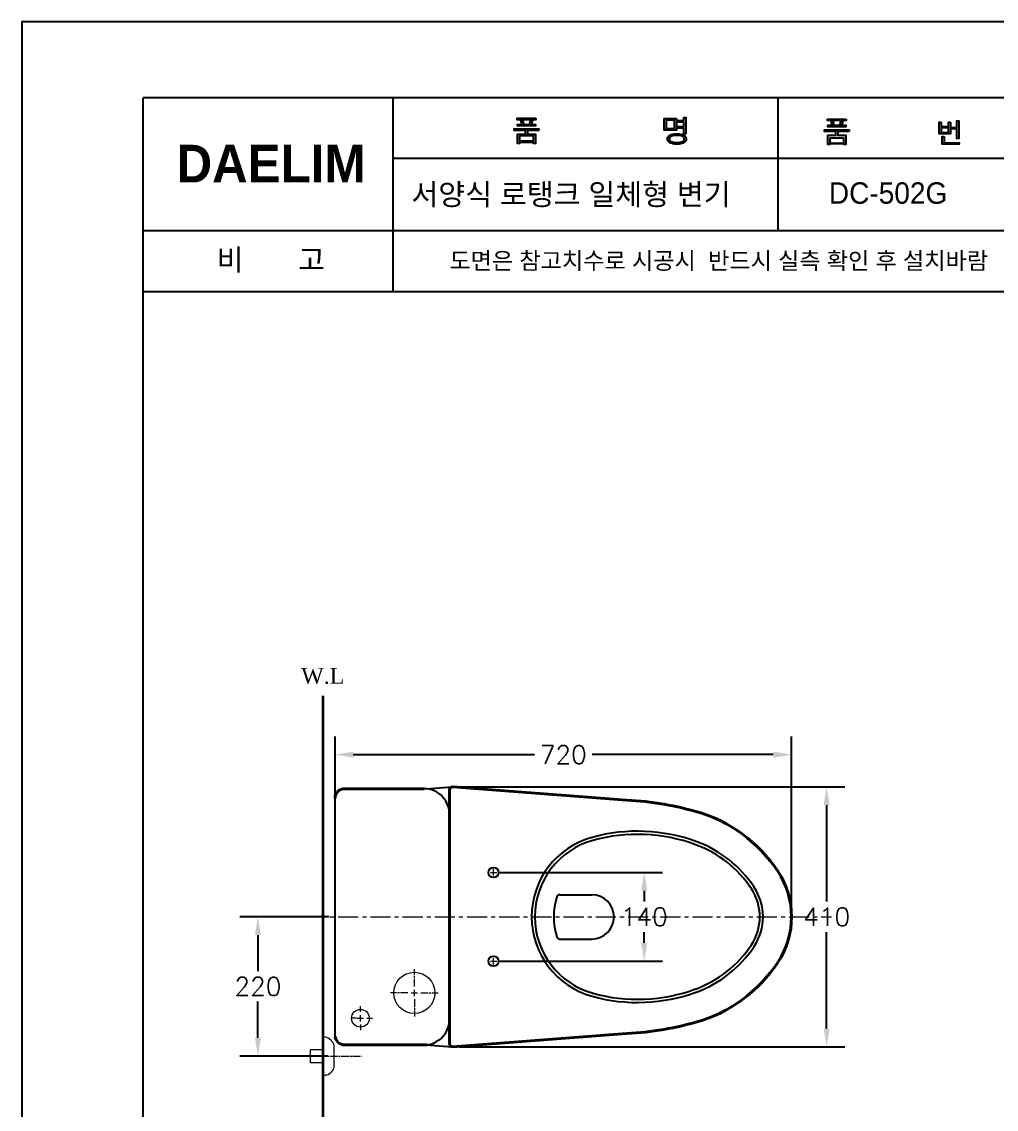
# Model space of a CAD drawing. Extents: x 1272 to 3698, y 823 to 4254.
# Drawn here: x 1272 to 2810, y 2539 to 4254 of the extents above; entities that cross this region are included whole.
import ezdxf
from ezdxf.lldxf.tags import DXFTag

# ---------------------------------------------------------------- set-up
doc = ezdxf.new("R2010")
doc.units = 0
doc.header["$MEASUREMENT"] = 0
doc.linetypes.add('AM_ISO08W050', pattern=[18, 12, -1.5, 3, -1.5])
doc.linetypes.add('CENTER', pattern=[50.8, 31.75, -6.35, 6.35, -6.35])
doc.layers.get('Defpoints').update_dxf_attribs({"linetype": 'CONTINUOUS'})
for name, color, linetype, lineweight in [('AM_3', 6, 'AM_ISO02W050', 20), ('AM_4', 40, 'CONTINUOUS', 13), ('AM_6', 2, 'CONTINUOUS', 30), ('AM_7', 4, 'AM_ISO08W050', 0), ('OUTLINE', 11, 'CONTINUOUS', 40), ('Y', 202, 'CONTINUOUS', 35)]:
    doc.layers.add(name, color=color, linetype=linetype, lineweight=lineweight)
for name, color, linetype in [('Dim', 4, 'CONTINUOUS'), ('LINE', 7, 'CONTINUOUS'), ('LINE @ 1', 7, 'CONTINUOUS'), ('YA', 7, 'CONTINUOUS')]:
    doc.layers.add(name, color=color, linetype=linetype)
doc.styles.add('h', font='', dxfattribs={"height": 30})
doc.styles.get("Standard").update_dxf_attribs({"font": 'txt.shx', "bigfont": 'ghs.shx'})
doc.styles.add('스타일1', font='txt.shx', dxfattribs={"bigfont": 'ghs.shx'})
doc.styles.add('한글', font='', dxfattribs={"height": 25})
doc.styles.get('h').set_extended_font_data('Haansoft Batang')
doc.styles.get('한글').set_extended_font_data('Batang')
tags = doc.linetypes.add('AM_ISO02W050', pattern=[7.5, 6, -1.5]).pattern_tags.tags
tags[6:7] = [DXFTag(74, 4), DXFTag(75, 0), DXFTag(340, '0'), DXFTag(46, 1.0), DXFTag(50, 0.0), DXFTag(44, 0.0), DXFTag(45, 0.0)]
tags[4:5] = [DXFTag(74, 4), DXFTag(75, 0), DXFTag(340, '0'), DXFTag(46, 1.0), DXFTag(50, 0.0), DXFTag(44, 0.0), DXFTag(45, 0.0)]
tags = doc.linetypes.add('Amconstr', pattern=[9999, 9999, 0]).pattern_tags.tags
tags[6:7] = [DXFTag(74, 4), DXFTag(75, 0), DXFTag(340, '0'), DXFTag(46, 1.0), DXFTag(50, 0.0), DXFTag(44, 0.0), DXFTag(45, 0.0)]
tags[4:5] = [DXFTag(74, 4), DXFTag(75, 0), DXFTag(340, '0'), DXFTag(46, 1.0), DXFTag(50, 0.0), DXFTag(44, 0.0), DXFTag(45, 0.0)]
doc.dimstyles.get("Standard").update_dxf_attribs({"dimtxt": 0.18, "dimasz": 0.18, "dimexe": 0.18, "dimexo": 0.0625, "dimgap": 0.09, "dimtad": 0, "dimtih": 1, "dimtoh": 1, "dimdec": 4, "dimzin": 0, "dimdsep": 46, "dimtxsty": 'Standard', "dimcen": 0.09, "dimadec": 0, "dimazin": 0, "dimtfac": 1, "dimtdec": 4, "dimtofl": 0, "dimtmove": 0, "dimatfit": 0, "dimfxl": 0, "dimtolj": 1, "dimtzin": 0, "dimarcsym": 0})
doc.dimstyles.new('Standard$0', dxfattribs={"dimtxt": 0.18, "dimasz": 0.18, "dimexe": 0.18, "dimexo": 0.0625, "dimgap": 0.09, "dimtad": 0, "dimtih": 1, "dimtoh": 1, "dimdec": 4, "dimzin": 0, "dimdsep": 46, "dimtxsty": 'Standard', "dimcen": 0.09, "dimadec": 0, "dimazin": 0, "dimtfac": 1, "dimtdec": 4, "dimtofl": 0, "dimtmove": 0, "dimatfit": 3, "dimfxl": 0, "dimtolj": 1, "dimtzin": 0, "dimarcsym": 0})

# ---------------------------------------------------------------- blocks, each defined once
blk = doc.blocks.new('*D7')
at = {"layer": 'Defpoints', "color": 0}
for p in [(2016.7, 2912.1), (2016.7, 2772.1), (2254.4, 2772.1)]:
    blk.add_point(p, dxfattribs=at)
at = {"layer": 'Dim', "color": 0, "lineweight": -2}
for p, q in [((2026.7, 2912.1), (2283.2, 2912.1)), ((2254.4, 2883.3), (2254.4, 2866.1)), ((2254.4, 2800.9), (2254.4, 2818.1)), ((2026.7, 2772.1), (2283.2, 2772.1))]:
    blk.add_line(p, q, dxfattribs=at)
at = {"layer": 'Dim', "color": 0}
for points in [[(2249.6, 2883.3), (2259.2, 2883.3), (2254.4, 2912.1)], [(2249.6, 2800.9), (2259.2, 2800.9), (2254.4, 2772.1)]]:
    blk.add_solid(points, dxfattribs=at)
at = {"layer": 'Dim', "color": 0, "insert": (2254.4, 2842.1), "char_height": 40, "attachment_point": 5}
blk.add_mtext('\\A1;{\\H0.72x;140}', dxfattribs=at)
blk = doc.blocks.new('*D9')
at = {"layer": 'Defpoints', "color": 0}
for p in [(1767.3, 2842.1), (1645, 2622.5), (1765.3, 2622.5)]:
    blk.add_point(p, dxfattribs=at)
at = {"layer": 'Dim', "color": 0, "lineweight": -2}
for p, q in [((1757.3, 2842.1), (1616.2, 2842.1)), ((1645, 2813.3), (1645, 2756.3)), ((1645, 2651.3), (1645, 2708.3)), ((1755.3, 2622.5), (1616.2, 2622.5))]:
    blk.add_line(p, q, dxfattribs=at)
at = {"layer": 'Dim', "color": 0}
for points in [[(1640.2, 2813.3), (1649.8, 2813.3), (1645, 2842.1)], [(1640.2, 2651.3), (1649.8, 2651.3), (1645, 2622.5)]]:
    blk.add_solid(points, dxfattribs=at)
at = {"layer": 'Dim', "color": 0, "insert": (1645, 2732.3), "char_height": 40, "attachment_point": 5}
blk.add_mtext('\\A1;{\\H0.72x;220}', dxfattribs=at)
blk = doc.blocks.new('*D13')
at = {"layer": 'Defpoints', "color": 0}
for p in [(1952, 3047.1), (1952.3, 2637.1), (2542.1, 2637.1)]:
    blk.add_point(p, dxfattribs=at)
at = {"layer": 'Dim', "color": 0, "linetype": 'ByBlock', "lineweight": -2}
for p, q in [((1962, 3047.1), (2570.9, 3047.1)), ((2542.1, 3018.3), (2542.1, 2866.1)), ((2542.1, 2665.9), (2542.1, 2818.1)), ((1962.3, 2637.1), (2570.9, 2637.1))]:
    blk.add_line(p, q, dxfattribs=at)
at = {"layer": 'Dim', "color": 0}
for points in [[(2537.3, 3018.3), (2546.9, 3018.3), (2542.1, 3047.1)], [(2537.3, 2665.9), (2546.9, 2665.9), (2542.1, 2637.1)]]:
    blk.add_solid(points, dxfattribs=at)
at = {"layer": 'Dim', "color": 0, "insert": (2542.1, 2842.1), "char_height": 28.8, "attachment_point": 5}
blk.add_mtext('\\A1;410', dxfattribs=at)
blk = doc.blocks.new('*D14')
at = {"layer": 'Defpoints', "color": 0}
for p in [(2486.7, 3097.9), (1766.6, 2842.1), (2486.7, 2842.1)]:
    blk.add_point(p, dxfattribs=at)
at = {"layer": 'Dim', "color": 0, "linetype": 'ByBlock', "lineweight": -2}
for p, q in [((1766.6, 2852.1), (1766.6, 3126.7)), ((2486.7, 2852.1), (2486.7, 3126.7)), ((1795.4, 3097.9), (2081, 3097.9)), ((2457.9, 3097.9), (2172.2, 3097.9))]:
    blk.add_line(p, q, dxfattribs=at)
at = {"layer": 'Dim', "color": 0}
for points in [[(1795.4, 3102.7), (1795.4, 3093.1), (1766.6, 3097.9)], [(2457.9, 3102.7), (2457.9, 3093.1), (2486.7, 3097.9)]]:
    blk.add_solid(points, dxfattribs=at)
at = {"layer": 'Dim', "color": 0, "insert": (2126.6, 3097.9), "char_height": 28.8, "attachment_point": 5}
blk.add_mtext('\\A1;720', dxfattribs=at)

msp = doc.modelspace()

# ---------------------------------------------------------------- hatches: boundary and pattern name
at = {"layer": 'LINE @ 1', "linetype": 'Amconstr'}
h = msp.add_hatch(color=256, dxfattribs=at)
h.dxf.hatch_style = 1
h.paths.add_polyline_path([(2573, 4100.2), (2543.5, 4100.2), (2543.5, 4097.8), (2573, 4097.8)])
h = msp.add_hatch(color=256, dxfattribs=at)
h.dxf.hatch_style = 1
h.paths.add_polyline_path([(2550.6, 4090.4), (2544.1, 4090.4), (2544.1, 4088.1), (2572.4, 4088.1), (2572.4, 4090.4), (2565.7, 4090.4), (2567, 4094.9), (2567.1, 4095.3), (2567.7, 4096), (2567.7, 4096), (2567.8, 4096.1), (2567.8, 4096.1), (2567.8, 4096.2), (2567.8, 4096.2), (2567.8, 4096.2), (2567.8, 4096.2), (2567.8, 4096.2), (2567.8, 4096.3), (2567.7, 4096.3), (2567.7, 4096.3), (2567.7, 4096.3), (2567.4, 4096.4), (2566.7, 4096.5), (2564.3, 4097), (2562.8, 4090.4), (2553.6, 4090.4), (2552.4, 4095.3), (2552.6, 4095.9), (2552.7, 4096.2), (2552.8, 4096.3), (2552.8, 4096.3), (2552.8, 4096.4), (2552.8, 4096.4), (2552.8, 4096.4), (2552.8, 4096.5), (2552.8, 4096.5), (2552.8, 4096.5), (2552.8, 4096.5), (2552.7, 4096.5), (2552.7, 4096.6), (2552.7, 4096.6), (2552.6, 4096.6), (2552.3, 4096.6), (2551.4, 4096.7), (2549.2, 4096.7)])
h.paths.add_polyline_path([(2538.7, 4083.1), (2538.7, 4080.5), (2556.7, 4080.5), (2556.7, 4075), (2544.1, 4075), (2544.1, 4060.3), (2547.2, 4060.3), (2547.2, 4061.6), (2569.3, 4061.6), (2569.3, 4060.3), (2572.4, 4060.3), (2572.4, 4075), (2559.8, 4075), (2559.8, 4080.5), (2577.8, 4080.5), (2577.8, 4083.1)])
h.paths.add_polyline_path([(2569.3, 4072.4), (2569.3, 4064.2), (2547.2, 4064.2), (2547.2, 4072.4)], flags=16)
h = msp.add_hatch(color=256, dxfattribs=at)
h.dxf.hatch_style = 1
h.paths.add_polyline_path([(2737.2, 4093.7), (2737.3, 4094.1), (2737.4, 4094.4), (2737.5, 4094.6), (2737.5, 4094.7), (2737.6, 4094.7), (2737.6, 4094.8), (2737.6, 4094.8), (2737.6, 4094.9), (2737.6, 4094.9), (2737.5, 4094.9), (2737.5, 4094.9), (2737.5, 4094.9), (2737.5, 4095), (2737.5, 4095), (2737.4, 4095), (2737.2, 4095.1), (2737.1, 4095.1), (2736.3, 4095.2), (2734.4, 4095.2), (2734.4, 4088.5), (2722.5, 4088.5), (2722.5, 4093.9), (2722.5, 4094.3), (2722.8, 4094.6), (2722.9, 4094.7), (2722.9, 4094.8), (2722.9, 4094.8), (2722.9, 4094.9), (2722.9, 4094.9), (2722.9, 4094.9), (2722.9, 4095), (2722.9, 4095), (2722.9, 4095), (2722.9, 4095), (2722.9, 4095), (2722.9, 4095), (2722.9, 4095), (2722.8, 4095.1), (2722.8, 4095.1), (2722.6, 4095.1), (2721.9, 4095.2), (2719.7, 4095.2), (2719.7, 4076.8), (2737.2, 4076.8), (2737.2, 4084.8), (2747.6, 4084.8), (2747.6, 4069.7), (2750.4, 4069.7), (2750.4, 4095.9), (2750.4, 4096.3), (2750.6, 4096.7), (2750.7, 4096.9), (2750.8, 4097), (2750.8, 4097.1), (2750.8, 4097.1), (2750.8, 4097.2), (2750.8, 4097.2), (2750.8, 4097.2), (2750.7, 4097.2), (2750.7, 4097.3), (2750.7, 4097.3), (2750.7, 4097.3), (2750.6, 4097.3), (2750.6, 4097.3), (2750.5, 4097.4), (2750.2, 4097.4), (2749.9, 4097.4), (2747.6, 4097.4), (2747.6, 4087.2), (2737.2, 4087.2)])
h.paths.add_polyline_path([(2734.4, 4086.3), (2734.4, 4078.9), (2722.5, 4078.9), (2722.5, 4086.3)], flags=16)
h.paths.add_polyline_path([(2727.5, 4072.1), (2727.4, 4071.9), (2727.3, 4071.6), (2727.3, 4071.3), (2727.3, 4063), (2751.3, 4063), (2751.3, 4060.7), (2724.5, 4060.7), (2724.5, 4072.6), (2726.6, 4072.6), (2727.2, 4072.5), (2727.4, 4072.5), (2727.6, 4072.4), (2727.6, 4072.3), (2727.6, 4072.2)])
at = {"layer": 'YA'}
h = msp.add_hatch(color=256, dxfattribs=at)
h.paths.add_polyline_path([(2316.7, 4097.9), (2316.7, 4102.7), (2319.1, 4102.7), (2319.5, 4102.7), (2319.8, 4102.7), (2319.9, 4102.6), (2320, 4102.6), (2320, 4102.6), (2320.1, 4102.6), (2320.1, 4102.6), (2320.1, 4102.5), (2320.1, 4102.5), (2320.1, 4102.5), (2320.1, 4102.5), (2320.1, 4102.5), (2320.1, 4102.5), (2320.1, 4102.5), (2320.1, 4102.4), (2320.1, 4102.4), (2320.1, 4102.4), (2320.1, 4102.2), (2320, 4102), (2319.8, 4101.7), (2319.8, 4101.3), (2319.8, 4077), (2316.7, 4077), (2316.7, 4086), (2306.8, 4086), (2306.8, 4088.6), (2316.7, 4088.6), (2316.7, 4095.3), (2306.8, 4095.3), (2306.8, 4097.9)])
h.paths.add_polyline_path([(2296.9, 4073), (2296.3, 4072.7), (2295.7, 4072.2), (2295.2, 4071.8), (2294.8, 4071.3), (2294.5, 4070.7), (2294.2, 4070.1), (2294.1, 4069.5), (2294.1, 4068.8), (2294.1, 4068.1), (2294.2, 4067.5), (2294.5, 4066.9), (2294.8, 4066.4), (2295.2, 4065.9), (2295.7, 4065.5), (2296.3, 4065.1), (2296.9, 4064.7), (2298.6, 4064.1), (2300.6, 4063.6), (2305.8, 4063.3), (2310.9, 4063.6), (2312.9, 4064.1), (2314.6, 4064.7), (2315.3, 4065.1), (2315.9, 4065.5), (2316.4, 4065.9), (2316.8, 4066.4), (2317.1, 4066.9), (2317.3, 4067.5), (2317.5, 4068.1), (2317.5, 4068.8), (2317.5, 4069.5), (2317.3, 4070.1), (2317.1, 4070.7), (2316.8, 4071.3), (2316.4, 4071.8), (2315.9, 4072.2), (2315.3, 4072.7), (2314.6, 4073), (2312.9, 4073.7), (2310.9, 4074.1), (2305.8, 4074.5), (2300.6, 4074.1), (2298.6, 4073.7)], flags=16)
h.paths.add_polyline_path([(2316.9, 4074.7), (2317.8, 4074.1), (2318.5, 4073.5), (2319.1, 4072.9), (2319.7, 4072.1), (2320.1, 4071.4), (2320.3, 4070.6), (2320.5, 4069.7), (2320.6, 4068.8), (2320.5, 4067.9), (2320.3, 4067.1), (2320.1, 4066.3), (2319.7, 4065.5), (2319.1, 4064.8), (2318.5, 4064.2), (2317.8, 4063.6), (2316.9, 4063), (2315.9, 4062.5), (2314.8, 4062), (2312.2, 4061.3), (2309.2, 4060.9), (2305.8, 4060.7), (2302.3, 4060.9), (2299.3, 4061.3), (2296.8, 4062), (2295.6, 4062.5), (2294.6, 4063), (2293.8, 4063.6), (2293, 4064.2), (2292.4, 4064.8), (2291.9, 4065.5), (2291.5, 4066.3), (2291.2, 4067.1), (2291.1, 4067.9), (2291, 4068.8), (2291.1, 4069.7), (2291.2, 4070.6), (2291.5, 4071.4), (2291.9, 4072.1), (2292.4, 4072.9), (2293, 4073.5), (2293.8, 4074.1), (2294.6, 4074.7), (2295.6, 4075.3), (2296.8, 4075.7), (2299.3, 4076.4), (2302.3, 4076.9), (2305.8, 4077), (2309.2, 4076.9), (2312.2, 4076.4), (2314.8, 4075.7), (2315.9, 4075.3)])
h.paths.add_polyline_path([(2289.1, 4098.3), (2289.1, 4085.2), (2302.2, 4085.2), (2302.2, 4098.3)], flags=16)
h.paths.add_polyline_path([(2305.3, 4100.9), (2305.3, 4082.6), (2286, 4082.6), (2286, 4100.9)])
h.paths.add_polyline_path([(2057.8, 4073.9), (2057.8, 4065.7), (2079.8, 4065.7), (2079.8, 4073.9)], flags=16)
h.paths.add_polyline_path([(2063.3, 4098), (2063.3, 4098), (2063.3, 4098), (2063.3, 4098), (2063.3, 4097.9), (2063.3, 4097.9), (2063.3, 4097.9), (2063.3, 4097.9), (2063.3, 4097.8), (2063.3, 4097.8), (2063.3, 4097.7), (2063.2, 4097.5), (2063.1, 4097.1), (2063, 4097), (2063, 4096.9), (2063, 4096.8), (2063, 4096.6), (2064.2, 4091.9), (2073.4, 4091.9), (2074.8, 4098.5), (2077.3, 4098), (2078, 4097.9), (2078.2, 4097.8), (2078.3, 4097.8), (2078.3, 4097.8), (2078.3, 4097.7), (2078.3, 4097.7), (2078.3, 4097.7), (2078.3, 4097.7), (2078.3, 4097.7), (2078.3, 4097.6), (2078.3, 4097.6), (2078.3, 4097.6), (2078.3, 4097.5), (2078.2, 4097.4), (2078.1, 4097.3), (2077.7, 4096.9), (2077.7, 4096.8), (2077.6, 4096.6), (2077.5, 4096.5), (2077.5, 4096.4), (2076.3, 4091.9), (2082.9, 4091.9), (2082.9, 4089.5), (2054.6, 4089.5), (2054.6, 4091.9), (2061.2, 4091.9), (2059.8, 4098.2), (2061.9, 4098.2), (2062.8, 4098.1), (2063.1, 4098.1), (2063.2, 4098.1), (2063.3, 4098)])
h.paths.add_polyline_path([(2083.6, 4101.7), (2083.6, 4099.3), (2054, 4099.3), (2054, 4101.7)])
h.paths.add_polyline_path([(2088.3, 4082), (2070.4, 4082), (2070.4, 4076.5), (2083, 4076.5), (2083, 4061.8), (2079.8, 4061.8), (2079.8, 4063.1), (2057.8, 4063.1), (2057.8, 4061.8), (2054.6, 4061.8), (2054.6, 4076.5), (2067.2, 4076.5), (2067.2, 4082), (2049.3, 4082), (2049.3, 4084.6), (2088.3, 4084.6)])

# ---------------------------------------------------------------- linework, layer by layer
at = {"layer": 'AM_3', "color": 0}
msp.add_circle((1891.7, 2722.1), 32.5, dxfattribs=at)
at = {"layer": 'AM_3', "color": 0, "ltscale": 4}
msp.add_circle((1806.7, 2682.1), 14, dxfattribs=at)
at = {"layer": 'AM_4', "color": 0}
for p, q in [((1751.3, 2652.1), (1747.3, 2652.1)), ((1747.3, 2632.3), (1727.2, 2632.3)), ((1727.2, 2632.3), (1727.2, 2611.8)), ((1765.3, 2604.5), (1765.3, 2639.7)), ((1747.3, 2611.8), (1727.2, 2611.8)), ((1751.3, 2592.1), (1747.3, 2592.1))]:
    msp.add_line(p, q, dxfattribs=at)
for centre, start, end in [((1748.4, 2634.7), 16.4669, 80.531), ((1748.4, 2609.4), 279.469, 343.5331)]:
    msp.add_arc(centre, 17.6, start, end, dxfattribs=at)
at = {"layer": 'AM_7', "color": 0}
for p, q in [((2016.7, 2907.1), (2016.7, 2917.1)), ((2011.7, 2912.1), (2021.7, 2912.1)), ((2011.7, 2772.1), (2021.7, 2772.1)), ((2016.7, 2767.1), (2016.7, 2777.1)), ((1891.7, 2732.1), (1891.7, 2759.6)), ((1881.7, 2722.1), (1854.2, 2722.1)), ((1886.7, 2722.1), (1896.7, 2722.1)), ((1891.7, 2717.1), (1891.7, 2727.1)), ((1891.7, 2712.1), (1891.7, 2684.6)), ((1901.7, 2722.1), (1929.2, 2722.1)), ((1806.7, 2692.1), (1806.7, 2701.1)), ((1800.3, 2682.1), (1791.3, 2682.1)), ((1801.7, 2682.1), (1811.7, 2682.1)), ((1806.7, 2677.1), (1806.7, 2687.1)), ((1816.7, 2682.1), (1825.7, 2682.1)), ((1806.7, 2672.1), (1806.7, 2663.1)), ((1722.4, 2622.5), (1808.1, 2622.5))]:
    msp.add_line(p, q, dxfattribs=at)
at = {"layer": 'AM_7', "color": 0, "linetype": 'CENTER'}
msp.add_line((1619.2, 2842.1), (2549.7, 2842.1), dxfattribs=at)
at = {"layer": 'Dim', "color": 0}
for p, q in [((1910.3, 3043.9), (1951.6, 3047.1)), ((1766.6, 2842.1), (1766.7, 3029.2)), ((1766.8, 2653.2), (1766.6, 2842.1)), ((1910.3, 2640.2), (1951.6, 2637.1))]:
    msp.add_line(p, q, dxfattribs=at)
for centre, start, end in [((1907.1, 3004.1), 356.3602, 90), ((1907.1, 2680.1), 270.0001, 3.6398)]:
    msp.add_arc(centre, 40, start, end, dxfattribs=at)
at = {"layer": 'LINE', "color": 0}
for p, q in [((2121.3, 2877), (2171.7, 2877)), ((2121.3, 2807), (2171.7, 2807))]:
    msp.add_line(p, q, dxfattribs=at)
for centre in [(2016.7, 2912.1), (2016.7, 2772.1)]:
    msp.add_circle(centre, 8, dxfattribs=at)
for centre, radius, start, end in [((2206.7, 2842.1), 130, 105.43, 254.6407), ((2243.9, 2707.1), 270, 69.7956, 105.43), ((2243.9, 2707.1), 265, 69.7956, 105.43), ((2206.7, 2842.1), 125, 105.43, 254.6407), ((2273.3, 2786.9), 180, 33.4935, 69.7956), ((2273.3, 2786.9), 185, 33.4935, 69.7956), ((2356.7, 2842.1), 80, 326.5065, 33.4935), ((2356.7, 2842.1), 85, 326.5065, 33.4935), ((2216.7, 2842), 105, 162.5424, 197.4576), ((2121.3, 2872), 5, 90, 162.5424), ((2171.7, 2842), 35, 270, 90), ((2121.3, 2812), 5, 197.4576, 270), ((2273.3, 2897.2), 180, 290.0712, 326.5065), ((2273.3, 2897.2), 185, 290.0712, 326.5065), ((2243.9, 2977), 265, 254.57, 290.2044), ((2243.9, 2977), 270, 254.57, 290.2044)]:
    msp.add_arc(centre, radius, start, end, dxfattribs=at)
at = {"layer": 'OUTLINE', "color": 0}
for p, q in [((1781.7, 3044.1), (1907.1, 3044.1)), ((1947.1, 2642.1), (1947, 3042.1)), ((1952.2, 3047.1), (2219.7, 3026.6)), ((1951.9, 2637.1), (2219.3, 2657.5)), ((1781.7, 2640.1), (1912.1, 2640.1))]:
    msp.add_line(p, q, dxfattribs=at)
for centre, radius, start, end in [((1781.7, 3029.1), 15, 90, 179.3837), ((1952, 3042.1), 5, 87.8183, 180), ((2200.3, 2526.9), 500, 74.3094, 87.8183), ((2273.3, 2786.9), 230, 33.4935, 74.3094), ((2356.7, 2842.1), 130, 326.5065, 33.4935), ((2273.3, 2897.2), 230, 285.6906, 326.5065), ((2200.3, 3157.2), 500, 272.1817, 285.6906), ((1781.7, 2655.1), 15, 187.1245, 270), ((1952.1, 2642.1), 5, 180, 272.1816)]:
    msp.add_arc(centre, radius, start, end, dxfattribs=at)
at = {"layer": 'Y', "color": 0}
msp.add_line((1747.3, 3190.7), (1747.3, 1781), dxfattribs=at)
at = {"layer": 'YA', "color": 7}
for p, q in [((3539.8, 4133.9), (1463.8, 4133.9)), ((1463.8, 3063.7), (1463.8, 4133.9)), ((1858.3, 3827.9), (1858.3, 4133.9)), ((2465.6, 3923.9), (2465.6, 4133.9)), ((3539.8, 4037.9), (1858.3, 4037.9)), ((3539.8, 3923.9), (1463.8, 3923.9)), ((3539.8, 3827.9), (1463.8, 3827.9)), ((3539.8, 3827.9), (1463.8, 3827.9)), ((1463.8, 965.9), (1463.8, 3063.7))]:
    msp.add_line(p, q, dxfattribs=at)
at = {"layer": 'YA', "color": 0}
msp.add_lwpolyline([(1272.4, 823.4), (3697.9, 823.4), (3697.9, 4253.8), (1272.4, 4253.8)], close=True, dxfattribs=at)
at = {"layer": 'YA', "color": 7}
for points in [[(2083.6, 4101.7), (2083.6, 4099.3), (2054, 4099.3), (2054, 4101.7), (2083.6, 4101.7)], [(2305.3, 4100.9), (2305.3, 4082.6), (2286, 4082.6), (2286, 4100.9), (2305.3, 4100.9)], [(2316.7, 4097.9), (2316.7, 4102.7), (2319.1, 4102.7), (2319.5, 4102.7), (2319.8, 4102.7), (2319.9, 4102.6), (2320, 4102.6), (2320, 4102.6), (2320.1, 4102.6), (2320.1, 4102.6), (2320.1, 4102.5), (2320.1, 4102.5), (2320.1, 4102.5), (2320.1, 4102.5), (2320.1, 4102.5), (2320.1, 4102.5), (2320.1, 4102.5), (2320.1, 4102.4), (2320.1, 4102.4), (2320.1, 4102.4), (2320.1, 4102.2), (2320, 4102), (2319.8, 4101.7), (2319.8, 4101.3), (2319.8, 4077), (2316.7, 4077), (2316.7, 4086), (2306.8, 4086), (2306.8, 4088.6), (2316.7, 4088.6), (2316.7, 4095.3), (2306.8, 4095.3), (2306.8, 4097.9), (2316.7, 4097.9)], [(2573, 4100.2), (2573, 4097.8), (2543.5, 4097.8), (2543.5, 4100.2), (2573, 4100.2)], [(2088.3, 4082), (2070.4, 4082), (2070.4, 4076.5), (2083, 4076.5), (2083, 4061.8), (2079.8, 4061.8), (2079.8, 4063.1), (2057.8, 4063.1), (2057.8, 4061.8), (2054.6, 4061.8), (2054.6, 4076.5), (2067.2, 4076.5), (2067.2, 4082), (2049.3, 4082), (2049.3, 4084.6), (2088.3, 4084.6), (2088.3, 4082)], [(2063.3, 4098), (2063.3, 4098), (2063.3, 4098), (2063.3, 4098), (2063.3, 4097.9), (2063.3, 4097.9), (2063.3, 4097.9), (2063.3, 4097.9), (2063.3, 4097.8), (2063.3, 4097.8), (2063.3, 4097.7), (2063.2, 4097.5), (2063.1, 4097.1), (2063, 4097), (2063, 4096.9), (2063, 4096.8), (2063, 4096.6), (2064.2, 4091.9), (2073.4, 4091.9), (2074.8, 4098.5), (2077.3, 4098), (2078, 4097.9), (2078.2, 4097.8), (2078.3, 4097.8), (2078.3, 4097.8), (2078.3, 4097.7), (2078.3, 4097.7), (2078.3, 4097.7), (2078.3, 4097.7), (2078.3, 4097.7), (2078.3, 4097.6), (2078.3, 4097.6), (2078.3, 4097.6), (2078.3, 4097.5), (2078.2, 4097.4), (2078.1, 4097.3), (2077.7, 4096.9), (2077.7, 4096.8), (2077.6, 4096.6), (2077.5, 4096.5), (2077.5, 4096.4), (2076.3, 4091.9), (2082.9, 4091.9), (2082.9, 4089.5), (2054.6, 4089.5), (2054.6, 4091.9), (2061.2, 4091.9), (2059.8, 4098.2), (2061.9, 4098.2), (2062.8, 4098.1), (2063.1, 4098.1), (2063.2, 4098.1), (2063.3, 4098), (2063.3, 4098)], [(2289.1, 4098.3), (2289.1, 4085.2), (2302.2, 4085.2), (2302.2, 4098.3), (2289.1, 4098.3)], [(2577.8, 4080.5), (2559.8, 4080.5), (2559.8, 4075), (2572.4, 4075), (2572.4, 4060.3), (2569.3, 4060.3), (2569.3, 4061.6), (2547.2, 4061.6), (2547.2, 4060.3), (2544.1, 4060.3), (2544.1, 4075), (2556.7, 4075), (2556.7, 4080.5), (2538.7, 4080.5), (2538.7, 4083.1), (2577.8, 4083.1), (2577.8, 4080.5)], [(2552.7, 4096.5), (2552.8, 4096.5), (2552.8, 4096.5), (2552.8, 4096.5), (2552.8, 4096.5), (2552.8, 4096.4), (2552.8, 4096.4), (2552.8, 4096.4), (2552.8, 4096.3), (2552.8, 4096.3), (2552.7, 4096.2), (2552.7, 4096), (2552.5, 4095.7), (2552.5, 4095.5), (2552.5, 4095.4), (2552.5, 4095.3), (2552.5, 4095.2), (2553.6, 4090.4), (2562.8, 4090.4), (2564.3, 4097), (2566.7, 4096.5), (2567.4, 4096.4), (2567.7, 4096.3), (2567.7, 4096.3), (2567.7, 4096.3), (2567.8, 4096.3), (2567.8, 4096.2), (2567.8, 4096.2), (2567.8, 4096.2), (2567.8, 4096.2), (2567.8, 4096.2), (2567.8, 4096.1), (2567.8, 4096.1), (2567.7, 4096), (2567.7, 4096), (2567.5, 4095.8), (2567.2, 4095.4), (2567.1, 4095.3), (2567.1, 4095.2), (2567, 4095), (2567, 4094.9), (2565.7, 4090.4), (2572.4, 4090.4), (2572.4, 4088.1), (2544.1, 4088.1), (2544.1, 4090.4), (2550.6, 4090.4), (2549.2, 4096.7), (2551.4, 4096.7), (2552.3, 4096.6), (2552.6, 4096.6), (2552.7, 4096.6), (2552.7, 4096.6), (2552.7, 4096.5)], [(2722.9, 4095), (2722.9, 4095), (2722.9, 4095), (2722.9, 4095), (2722.9, 4095), (2722.9, 4094.9), (2722.9, 4094.9), (2722.9, 4094.9), (2722.9, 4094.8), (2722.9, 4094.8), (2722.9, 4094.7), (2722.8, 4094.6), (2722.5, 4094.3), (2722.5, 4093.9), (2722.5, 4088.5), (2734.4, 4088.5), (2734.4, 4095.2), (2736.3, 4095.2), (2737.1, 4095.1), (2737.2, 4095.1), (2737.4, 4095), (2737.5, 4095), (2737.5, 4095), (2737.5, 4094.9), (2737.5, 4094.9), (2737.5, 4094.9), (2737.6, 4094.9), (2737.6, 4094.9), (2737.6, 4094.8), (2737.6, 4094.8), (2737.6, 4094.7), (2737.5, 4094.7), (2737.5, 4094.6), (2737.4, 4094.4), (2737.3, 4094.1), (2737.2, 4093.7), (2737.2, 4087.2), (2747.6, 4087.2), (2747.6, 4097.4), (2749.9, 4097.4), (2750.2, 4097.4), (2750.5, 4097.4), (2750.6, 4097.3), (2750.6, 4097.3), (2750.7, 4097.3), (2750.7, 4097.3), (2750.7, 4097.3), (2750.7, 4097.2), (2750.7, 4097.2), (2750.7, 4097.2), (2750.8, 4097.2), (2750.8, 4097.2), (2750.8, 4097.2), (2750.8, 4097.1), (2750.8, 4097.1), (2750.8, 4097), (2750.7, 4096.9), (2750.6, 4096.7), (2750.4, 4096.3), (2750.4, 4095.9), (2750.4, 4069.7), (2747.6, 4069.7), (2747.6, 4084.8), (2737.2, 4084.8), (2737.2, 4076.8), (2719.7, 4076.8), (2719.7, 4095.2), (2721.9, 4095.2), (2722.6, 4095.1), (2722.8, 4095.1), (2722.8, 4095.1), (2722.9, 4095), (2722.9, 4095), (2722.9, 4095)], [(2722.5, 4078.9), (2734.4, 4078.9), (2734.4, 4086.3), (2722.5, 4086.3), (2722.5, 4078.9)], [(2057.8, 4073.9), (2057.8, 4065.7), (2079.8, 4065.7), (2079.8, 4073.9), (2057.8, 4073.9)], [(2316.9, 4074.7), (2317.8, 4074.1), (2318.5, 4073.5), (2319.1, 4072.9), (2319.6, 4072.1), (2320, 4071.4), (2320.3, 4070.6), (2320.5, 4069.7), (2320.6, 4068.8), (2320.5, 4067.9), (2320.3, 4067.1), (2320, 4066.3), (2319.6, 4065.5), (2319.1, 4064.8), (2318.5, 4064.2), (2317.8, 4063.6), (2316.9, 4063), (2315.9, 4062.5), (2314.8, 4062), (2312.2, 4061.3), (2309.2, 4060.9), (2305.8, 4060.7), (2302.3, 4060.9), (2299.3, 4061.3), (2296.7, 4062), (2295.6, 4062.5), (2294.6, 4063), (2293.7, 4063.6), (2293, 4064.2), (2292.4, 4064.8), (2291.9, 4065.5), (2291.5, 4066.3), (2291.2, 4067.1), (2291, 4067.9), (2291, 4068.8), (2291, 4069.7), (2291.2, 4070.6), (2291.5, 4071.4), (2291.9, 4072.1), (2292.4, 4072.9), (2293, 4073.5), (2293.7, 4074.1), (2294.6, 4074.7), (2295.6, 4075.3), (2296.7, 4075.7), (2299.3, 4076.4), (2302.3, 4076.9), (2305.8, 4077), (2309.2, 4076.9), (2312.2, 4076.4), (2314.8, 4075.7), (2315.9, 4075.3), (2316.9, 4074.7)], [(2296.8, 4073), (2296.1, 4072.7), (2295.5, 4072.2), (2295, 4071.8), (2294.6, 4071.3), (2294.3, 4070.7), (2294.1, 4070.1), (2294, 4069.5), (2293.9, 4068.8), (2294, 4068.1), (2294.1, 4067.5), (2294.3, 4066.9), (2294.6, 4066.4), (2295, 4065.9), (2295.5, 4065.5), (2296.1, 4065.1), (2296.8, 4064.7), (2298.4, 4064.1), (2300.5, 4063.6), (2305.6, 4063.3), (2310.8, 4063.6), (2312.8, 4064.1), (2314.5, 4064.7), (2315.1, 4065.1), (2315.7, 4065.5), (2316.2, 4065.9), (2316.6, 4066.4), (2317, 4066.9), (2317.2, 4067.5), (2317.3, 4068.1), (2317.4, 4068.8), (2317.3, 4069.5), (2317.2, 4070.1), (2317, 4070.7), (2316.6, 4071.3), (2316.2, 4071.8), (2315.7, 4072.2), (2315.1, 4072.7), (2314.5, 4073), (2312.8, 4073.7), (2310.8, 4074.1), (2305.6, 4074.5), (2300.5, 4074.1), (2298.4, 4073.7), (2296.8, 4073)], [(2547.2, 4069.9), (2547.2, 4061.6), (2569.3, 4061.6), (2569.3, 4069.9), (2547.2, 4069.9)], [(2727.6, 4072.4), (2727.6, 4072.4), (2727.6, 4072.4), (2727.6, 4072.4), (2727.6, 4072.3), (2727.6, 4072.3), (2727.6, 4072.3), (2727.6, 4072.2), (2727.5, 4072.1), (2727.4, 4071.9), (2727.3, 4071.6), (2727.3, 4071.3), (2727.3, 4063), (2751.3, 4063), (2751.3, 4060.7), (2724.5, 4060.7), (2724.5, 4072.6), (2726.6, 4072.6), (2727.2, 4072.5), (2727.3, 4072.5), (2727.4, 4072.5), (2727.5, 4072.4), (2727.5, 4072.4), (2727.6, 4072.4)]]:
    msp.add_lwpolyline(points, dxfattribs=at)

# ---------------------------------------------------------------- texts
at = {"layer": 'AM_6', "color": 0, "insert": (1713.1, 3234.6), "char_height": 25, "width": 52.355, "attachment_point": 1, "style": '한글'}
msp.add_mtext('W.L', dxfattribs=at)
msp.add_mtext('W.L', dxfattribs=at)
at = {"layer": 'Dim', "color": 0, "char_height": 33.819, "width": 639, "attachment_point": 1, "style": '스타일1'}
for s, insert in [('{\\fGulim|b0|i0|c129|p50;서양식 로탱크 일체형 변기}', (1887, 3998.4)), ('{\\fGulim|b0|i0|c129|p50;DC-502G}', (2545.6, 4000.5))]:
    msp.add_mtext(s, dxfattribs=dict(at, insert=insert))
at = {"layer": 'Dim', "color": 0, "attachment_point": 1, "style": '스타일1'}
for s, insert, char_height in [('{\\fGulim|b0|i0|c129|p50;비       고}', (1579.8, 3895.3), 33.819), ('{\\fGulim|b0|i0|c129|p50;도면은 참고치수로 시공시  반드시 실측 확인 후 설치바람 }', (1947, 3890.2), 26.746)]:
    msp.add_mtext(s, dxfattribs=dict(at, insert=insert, char_height=char_height))
at = {"layer": 'YA', "color": 7, "insert": (1516.6, 4059.7), "char_height": 59.437, "width": 290.871, "attachment_point": 1, "style": 'h'}
msp.add_mtext('{\\fHYGraphic-Medium|b1|i0|c129|p18;DAELIM}', dxfattribs=at)

# ---------------------------------------------------------------- dimensions: what is measured, and where the dimension line sits
at = {"layer": 'Dim', "color": 0}
dim = msp.add_linear_dim(base=(2486.7, 3097.9), p1=(1766.6, 2842.1), p2=(2486.7, 2842.1), dimstyle='Standard$0', override={"dimscale": 160, "dimgap": 0.06, "dimdec": 0, "dimarcsym": 1}, dxfattribs=at)
dim.commit()
dim.dimension.update_dxf_attribs({"geometry": '*D14', "text_midpoint": (2126.6, 3097.9), "dimtype": 160})
dim = msp.add_linear_dim(base=(2542.1, 2637.1), p1=(1952, 3047.1), p2=(1952.3, 2637.1), angle=90, dimstyle='Standard$0', override={"dimscale": 160, "dimgap": 0.06, "dimdec": 0, "dimarcsym": 1}, dxfattribs=at)
dim.commit()
dim.dimension.update_dxf_attribs({"geometry": '*D13', "text_midpoint": (2542.1, 2842.1), "dimtype": 160})
for base, p1, p2, picture, middle in [((2254.4, 2772.1), (2016.7, 2912.1), (2016.7, 2772.1), '*D7', (2254.4, 2842.1)), ((1645, 2622.5), (1767.3, 2842.1), (1765.3, 2622.5), '*D9', (1645, 2732.3))]:
    dim = msp.add_linear_dim(base=base, p1=p1, p2=p2, angle=90, text='{\\H0.72x;<>}', dimstyle='Standard', override={"dimscale": 160, "dimtxt": 0.25, "dimgap": 0.06, "dimdec": 0, "dimatfit": 3}, dxfattribs=at)
    dim.commit()
    dim.dimension.update_dxf_attribs({"geometry": picture, "text_midpoint": middle})

doc.saveas('drawing.dxf')
